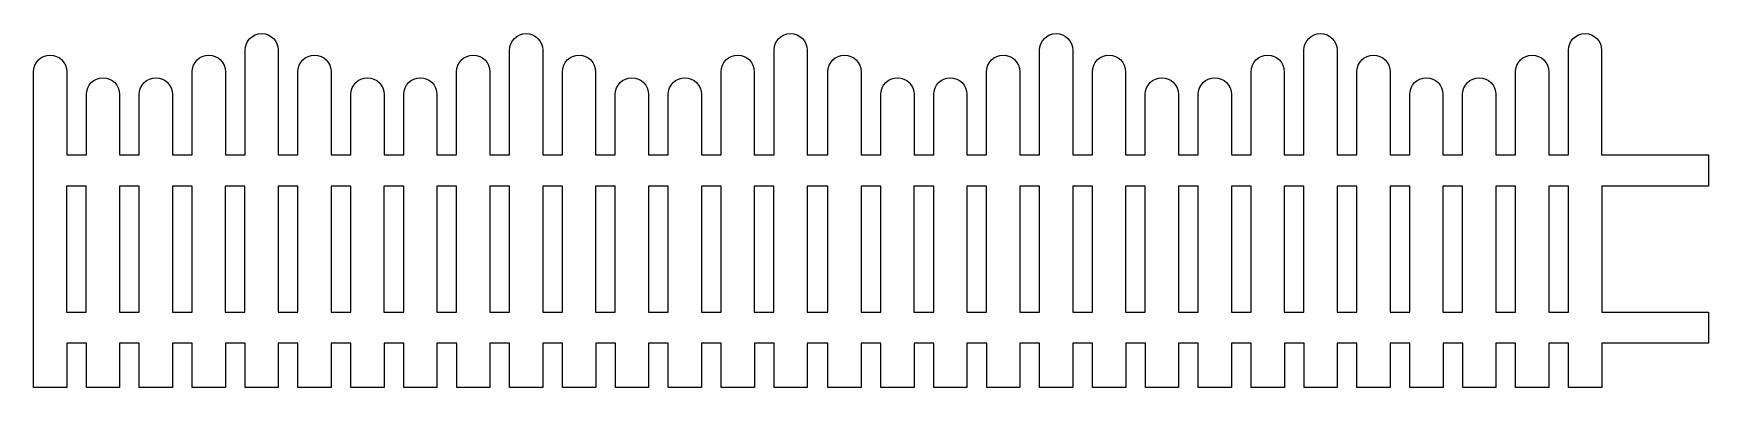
# Model space of a CAD drawing. Header units: centimetres. Extents: x -9.6 to 1.7, y 4.9 to 7.3.
import ezdxf

# ---------------------------------------------------------------- set-up
doc = ezdxf.new("R2010")
doc.units = ezdxf.units.CM
doc.header["$MEASUREMENT"] = 0
doc.layers.add('Layer 1', color=7, linetype='Continuous')

msp = doc.modelspace()

# ---------------------------------------------------------------- linework, layer by layer
at = {"layer": 'Layer 1', "color": 73}
for points, knots in [([(1.71831, 6.24351), (1.71831, 6.24351), (1.71831, 6.45544), (1.71831, 6.45544), (1.71831, 6.45544), (1.71831, 6.45544), (0.99483, 6.45544), (0.99483, 6.45544), (0.99483, 6.45544), (0.99483, 6.45544), (0.99483, 7.16513), (0.99483, 7.16513), (0.99483, 7.16513), (0.99483, 7.22725), (0.94445, 7.2776), (0.88233, 7.2776), (0.88233, 7.2776), (0.82021, 7.2776), (0.76983, 7.22725), (0.76983, 7.16513), (0.76983, 7.16513), (0.76983, 7.16513), (0.76983, 6.45544), (0.76983, 6.45544), (0.76983, 6.45544), (0.76983, 6.45544), (0.6363, 6.45544), (0.6363, 6.45544), (0.6363, 6.45544), (0.6363, 6.45544), (0.6363, 7.01897), (0.6363, 7.01897), (0.6363, 7.01897), (0.6363, 7.08109), (0.58598, 7.13144), (0.52385, 7.13144), (0.52385, 7.13144), (0.46167, 7.13144), (0.4113, 7.08109), (0.4113, 7.01897), (0.4113, 7.01897), (0.4113, 7.01897), (0.4113, 6.45543), (0.4113, 6.45543), (0.4113, 6.45543), (0.4113, 6.45543), (0.27781, 6.45544), (0.27781, 6.45544), (0.27781, 6.45544), (0.27781, 6.45544), (0.27781, 6.86549), (0.27781, 6.86549), (0.27781, 6.86549), (0.27781, 6.92761), (0.22749, 6.97796), (0.16531, 6.97796), (0.16531, 6.97796), (0.10319, 6.97796), (0.05281, 6.92761), (0.05281, 6.86549), (0.05281, 6.86549), (0.05281, 6.86549), (0.05281, 6.45541), (0.05281, 6.45541), (0.05281, 6.45541), (0.05281, 6.45541), (-0.08067, 6.45541), (-0.08067, 6.45541), (-0.08067, 6.45541), (-0.08067, 6.45541), (-0.08067, 6.86549), (-0.08067, 6.86549), (-0.08067, 6.86549), (-0.08067, 6.92761), (-0.13105, 6.97796), (-0.19317, 6.97796), (-0.19317, 6.97796), (-0.25529, 6.97796), (-0.30567, 6.92761), (-0.30567, 6.86549), (-0.30567, 6.86549), (-0.30567, 6.86549), (-0.30567, 6.45541), (-0.30567, 6.45541), (-0.30567, 6.45541), (-0.30567, 6.45541), (-0.43921, 6.45541), (-0.43921, 6.45541), (-0.43921, 6.45541), (-0.43921, 6.45541), (-0.43921, 7.01897), (-0.43921, 7.01897), (-0.43921, 7.01897), (-0.43921, 7.08109), (-0.48953, 7.13144), (-0.55166, 7.13144), (-0.55166, 7.13144), (-0.61384, 7.13144), (-0.66419, 7.08109), (-0.66419, 7.01897), (-0.66419, 7.01897), (-0.66419, 7.01897), (-0.66419, 6.45543), (-0.66419, 6.45543), (-0.66419, 6.45543), (-0.66419, 6.45543), (-0.79769, 6.45544), (-0.79769, 6.45544), (-0.79769, 6.45544), (-0.79769, 6.45544), (-0.79769, 7.16513), (-0.79769, 7.16513), (-0.79769, 7.16513), (-0.79769, 7.22725), (-0.84804, 7.2776), (-0.91016, 7.2776), (-0.91016, 7.2776), (-0.97228, 7.2776), (-1.02266, 7.22725), (-1.02266, 7.16513), (-1.02266, 7.16513), (-1.02266, 7.16513), (-1.02266, 6.45544), (-1.02266, 6.45544), (-1.02266, 6.45544), (-1.02266, 6.45544), (-1.15618, 6.45544), (-1.15618, 6.45544), (-1.15618, 6.45544), (-1.15618, 6.45544), (-1.15618, 7.01897), (-1.15618, 7.01897), (-1.15618, 7.01897), (-1.15618, 7.08109), (-1.20653, 7.13144), (-1.26865, 7.13144), (-1.26865, 7.13144), (-1.33077, 7.13144), (-1.38115, 7.08109), (-1.38115, 7.01897), (-1.38115, 7.01897), (-1.38115, 7.01897), (-1.38115, 6.45543), (-1.38115, 6.45543), (-1.38115, 6.45543), (-1.38115, 6.45543), (-1.51463, 6.45544), (-1.51463, 6.45544), (-1.51463, 6.45544), (-1.51463, 6.45544), (-1.51463, 6.86549), (-1.51463, 6.86549), (-1.51463, 6.86549), (-1.51463, 6.92761), (-1.56498, 6.97796), (-1.6271, 6.97796), (-1.6271, 6.97796), (-1.68922, 6.97796), (-1.7396, 6.92761), (-1.7396, 6.86549), (-1.7396, 6.86549), (-1.7396, 6.86549), (-1.7396, 6.45541), (-1.7396, 6.45541), (-1.7396, 6.45541), (-1.7396, 6.45541), (-1.87312, 6.45541), (-1.87312, 6.45541), (-1.87312, 6.45541), (-1.87312, 6.45541), (-1.87312, 6.86549), (-1.87312, 6.86549), (-1.87312, 6.86549), (-1.87312, 6.92761), (-1.92347, 6.97796), (-1.98559, 6.97796), (-1.98559, 6.97796), (-2.04771, 6.97796), (-2.09809, 6.92761), (-2.09809, 6.86549), (-2.09809, 6.86549), (-2.09809, 6.86549), (-2.09809, 6.45541), (-2.09809, 6.45541), (-2.09809, 6.45541), (-2.09809, 6.45541), (-2.23158, 6.45541), (-2.23158, 6.45541), (-2.23158, 6.45541), (-2.23158, 6.45541), (-2.23158, 7.01897), (-2.23158, 7.01897), (-2.23158, 7.01897), (-2.23158, 7.08109), (-2.28193, 7.13144), (-2.34405, 7.13144), (-2.34405, 7.13144), (-2.40617, 7.13144), (-2.45655, 7.08109), (-2.45655, 7.01897), (-2.45655, 7.01897), (-2.45655, 7.01897), (-2.45655, 6.45543), (-2.45655, 6.45543), (-2.45655, 6.45543), (-2.45655, 6.45543), (-2.59006, 6.45544), (-2.59006, 6.45544), (-2.59006, 6.45544), (-2.59006, 6.45544), (-2.59006, 7.16513), (-2.59006, 7.16513), (-2.59006, 7.16513), (-2.59006, 7.22725), (-2.64041, 7.2776), (-2.70253, 7.2776), (-2.70253, 7.2776), (-2.76465, 7.2776), (-2.81503, 7.22725), (-2.81503, 7.16513), (-2.81503, 7.16513), (-2.81503, 7.16513), (-2.81503, 6.45544), (-2.81503, 6.45544), (-2.81503, 6.45544), (-2.81503, 6.45544), (-2.94854, 6.45544), (-2.94854, 6.45544), (-2.94854, 6.45544), (-2.94854, 6.45544), (-2.94854, 7.01897), (-2.94854, 7.01897), (-2.94854, 7.01897), (-2.94854, 7.08109), (-2.99889, 7.13144), (-3.06101, 7.13144), (-3.06101, 7.13144), (-3.12313, 7.13144), (-3.17351, 7.08109), (-3.17351, 7.01897), (-3.17351, 7.01897), (-3.17351, 7.01897), (-3.17351, 6.45543), (-3.17351, 6.45543), (-3.17351, 6.45543), (-3.17351, 6.45543), (-3.307, 6.45544), (-3.307, 6.45544), (-3.307, 6.45544), (-3.307, 6.45544), (-3.307, 6.86549), (-3.307, 6.86549), (-3.307, 6.86549), (-3.307, 6.92761), (-3.35735, 6.97796), (-3.41947, 6.97796), (-3.41947, 6.97796), (-3.48159, 6.97796), (-3.53197, 6.92761), (-3.53197, 6.86549), (-3.53197, 6.86549), (-3.53197, 6.86549), (-3.53197, 6.45541), (-3.53197, 6.45541), (-3.53197, 6.45541), (-3.53197, 6.45541), (-3.66548, 6.45541), (-3.66548, 6.45541), (-3.66548, 6.45541), (-3.66548, 6.45541), (-3.66548, 6.86549), (-3.66548, 6.86549), (-3.66548, 6.86549), (-3.66548, 6.92761), (-3.71583, 6.97796), (-3.77795, 6.97796), (-3.77795, 6.97796), (-3.84007, 6.97796), (-3.89045, 6.92761), (-3.89045, 6.86549), (-3.89045, 6.86549), (-3.89045, 6.86549), (-3.89045, 6.45541), (-3.89045, 6.45541), (-3.89045, 6.45541), (-3.89045, 6.45541), (-4.02394, 6.45541), (-4.02394, 6.45541), (-4.02394, 6.45541), (-4.02394, 6.45541), (-4.02394, 7.01897), (-4.02394, 7.01897), (-4.02394, 7.01897), (-4.02394, 7.08109), (-4.07429, 7.13144), (-4.13641, 7.13144), (-4.13641, 7.13144), (-4.19853, 7.13144), (-4.24891, 7.08109), (-4.24891, 7.01897), (-4.24891, 7.01897), (-4.24891, 7.01897), (-4.24891, 6.45543), (-4.24891, 6.45543), (-4.24891, 6.45543), (-4.24891, 6.45543), (-4.38946, 6.45544), (-4.38946, 6.45544), (-4.38946, 6.45544), (-4.38946, 6.45544), (-4.38946, 7.16513), (-4.38946, 7.16513), (-4.38946, 7.16513), (-4.38946, 7.22725), (-4.43981, 7.2776), (-4.50193, 7.2776), (-4.50193, 7.2776), (-4.56405, 7.2776), (-4.61443, 7.22725), (-4.61443, 7.16513), (-4.61443, 7.16513), (-4.61443, 7.16513), (-4.61443, 6.45544), (-4.61443, 6.45544), (-4.61443, 6.45544), (-4.61443, 6.45544), (-4.74795, 6.45544), (-4.74795, 6.45544), (-4.74795, 6.45544), (-4.74795, 6.45544), (-4.74795, 7.01897), (-4.74795, 7.01897), (-4.74795, 7.01897), (-4.74795, 7.08109), (-4.7983, 7.13144), (-4.86042, 7.13144), (-4.86042, 7.13144), (-4.92254, 7.13144), (-4.97292, 7.08109), (-4.97292, 7.01897), (-4.97292, 7.01897), (-4.97292, 7.01897), (-4.97292, 6.45543), (-4.97292, 6.45543), (-4.97292, 6.45543), (-4.97292, 6.45543), (-5.10641, 6.45544), (-5.10641, 6.45544), (-5.10641, 6.45544), (-5.10641, 6.45544), (-5.10641, 6.86549), (-5.10641, 6.86549), (-5.10641, 6.86549), (-5.10641, 6.92761), (-5.15676, 6.97796), (-5.21888, 6.97796), (-5.21888, 6.97796), (-5.281, 6.97796), (-5.33138, 6.92761), (-5.33138, 6.86549), (-5.33138, 6.86549), (-5.33138, 6.86549), (-5.33138, 6.45541), (-5.33138, 6.45541), (-5.33138, 6.45541), (-5.33138, 6.45541), (-5.46489, 6.45541), (-5.46489, 6.45541), (-5.46489, 6.45541), (-5.46489, 6.45541), (-5.46489, 6.86549), (-5.46489, 6.86549), (-5.46489, 6.86549), (-5.46489, 6.92761), (-5.51524, 6.97796), (-5.57736, 6.97796), (-5.57736, 6.97796), (-5.63948, 6.97796), (-5.68986, 6.92761), (-5.68986, 6.86549), (-5.68986, 6.86549), (-5.68986, 6.86549), (-5.68986, 6.45541), (-5.68986, 6.45541), (-5.68986, 6.45541), (-5.68986, 6.45541), (-5.82335, 6.45541), (-5.82335, 6.45541), (-5.82335, 6.45541), (-5.82335, 6.45541), (-5.82335, 7.01897), (-5.82335, 7.01897), (-5.82335, 7.01897), (-5.82335, 7.08109), (-5.8737, 7.13144), (-5.93582, 7.13144), (-5.93582, 7.13144), (-5.99794, 7.13144), (-6.04832, 7.08109), (-6.04832, 7.01897), (-6.04832, 7.01897), (-6.04832, 7.01897), (-6.04832, 6.45543), (-6.04832, 6.45543), (-6.04832, 6.45543), (-6.04832, 6.45543), (-6.18183, 6.45544), (-6.18183, 6.45544), (-6.18183, 6.45544), (-6.18183, 6.45544), (-6.18183, 7.16513), (-6.18183, 7.16513), (-6.18183, 7.16513), (-6.18183, 7.22725), (-6.23218, 7.2776), (-6.2943, 7.2776), (-6.2943, 7.2776), (-6.35642, 7.2776), (-6.4068, 7.22725), (-6.4068, 7.16513), (-6.4068, 7.16513), (-6.4068, 7.16513), (-6.4068, 6.45544), (-6.4068, 6.45544), (-6.4068, 6.45544), (-6.4068, 6.45544), (-6.54031, 6.45544), (-6.54031, 6.45544), (-6.54031, 6.45544), (-6.54031, 6.45544), (-6.54031, 7.01897), (-6.54031, 7.01897), (-6.54031, 7.01897), (-6.54031, 7.08109), (-6.59066, 7.13144), (-6.65278, 7.13144), (-6.65278, 7.13144), (-6.7149, 7.13144), (-6.76528, 7.08109), (-6.76528, 7.01897), (-6.76528, 7.01897), (-6.76528, 7.01897), (-6.76528, 6.45543), (-6.76528, 6.45543), (-6.76528, 6.45543), (-6.76528, 6.45543), (-6.89877, 6.45544), (-6.89877, 6.45544), (-6.89877, 6.45544), (-6.89877, 6.45544), (-6.89877, 6.86549), (-6.89877, 6.86549), (-6.89877, 6.86549), (-6.89877, 6.92761), (-6.94912, 6.97796), (-7.01124, 6.97796), (-7.01124, 6.97796), (-7.07336, 6.97796), (-7.12374, 6.92761), (-7.12374, 6.86549), (-7.12374, 6.86549), (-7.12374, 6.86549), (-7.12374, 6.45541), (-7.12374, 6.45541), (-7.12374, 6.45541), (-7.12374, 6.45541), (-7.25726, 6.45541), (-7.25726, 6.45541), (-7.25726, 6.45541), (-7.25726, 6.45541), (-7.25726, 6.86549), (-7.25726, 6.86549), (-7.25726, 6.86549), (-7.25726, 6.92761), (-7.30761, 6.97796), (-7.36973, 6.97796), (-7.36973, 6.97796), (-7.43185, 6.97796), (-7.48223, 6.92761), (-7.48223, 6.86549), (-7.48223, 6.86549), (-7.48223, 6.86549), (-7.48223, 6.45541), (-7.48223, 6.45541), (-7.48223, 6.45541), (-7.48223, 6.45541), (-7.61571, 6.45541), (-7.61571, 6.45541), (-7.61571, 6.45541), (-7.61571, 6.45541), (-7.61571, 7.01897), (-7.61571, 7.01897), (-7.61571, 7.01897), (-7.61571, 7.08109), (-7.66606, 7.13144), (-7.72818, 7.13144), (-7.72818, 7.13144), (-7.7903, 7.13144), (-7.84068, 7.08109), (-7.84068, 7.01897), (-7.84068, 7.01897), (-7.84068, 7.01897), (-7.84068, 6.45543), (-7.84068, 6.45543), (-7.84068, 6.45543), (-7.84068, 6.45543), (-7.9742, 6.45544), (-7.9742, 6.45544), (-7.9742, 6.45544), (-7.9742, 6.45544), (-7.9742, 7.16513), (-7.9742, 7.16513), (-7.9742, 7.16513), (-7.9742, 7.22725), (-8.02455, 7.2776), (-8.08667, 7.2776), (-8.08667, 7.2776), (-8.14879, 7.2776), (-8.19917, 7.22725), (-8.19917, 7.16513), (-8.19917, 7.16513), (-8.19917, 7.16513), (-8.19917, 6.45544), (-8.19917, 6.45544), (-8.19917, 6.45544), (-8.19917, 6.45544), (-8.33268, 6.45544), (-8.33268, 6.45544), (-8.33268, 6.45544), (-8.33268, 6.45544), (-8.33268, 7.01897), (-8.33268, 7.01897), (-8.33268, 7.01897), (-8.33268, 7.08109), (-8.38303, 7.13144), (-8.44515, 7.13144), (-8.44515, 7.13144), (-8.50727, 7.13144), (-8.55765, 7.08109), (-8.55765, 7.01897), (-8.55765, 7.01897), (-8.55765, 7.01897), (-8.55765, 6.45543), (-8.55765, 6.45543), (-8.55765, 6.45543), (-8.55765, 6.45543), (-8.69114, 6.45544), (-8.69114, 6.45544), (-8.69114, 6.45544), (-8.69114, 6.45544), (-8.69114, 6.86549), (-8.69114, 6.86549), (-8.69114, 6.86549), (-8.69114, 6.92761), (-8.74149, 6.97796), (-8.80361, 6.97796), (-8.80361, 6.97796), (-8.86573, 6.97796), (-8.91611, 6.92761), (-8.91611, 6.86549), (-8.91611, 6.86549), (-8.91611, 6.86549), (-8.91611, 6.45541), (-8.91611, 6.45541), (-8.91611, 6.45541), (-8.91611, 6.45541), (-9.04962, 6.45541), (-9.04962, 6.45541), (-9.04962, 6.45541), (-9.04962, 6.45541), (-9.04962, 6.86549), (-9.04962, 6.86549), (-9.04962, 6.86549), (-9.04962, 6.92761), (-9.09997, 6.97796), (-9.16209, 6.97796), (-9.16209, 6.97796), (-9.22421, 6.97796), (-9.27459, 6.92761), (-9.27459, 6.86549), (-9.27459, 6.86549), (-9.27459, 6.86549), (-9.27459, 6.45541), (-9.27459, 6.45541), (-9.27459, 6.45541), (-9.27459, 6.45541), (-9.40808, 6.45541), (-9.40808, 6.45541), (-9.40808, 6.45541), (-9.40808, 6.45541), (-9.40808, 7.01897), (-9.40808, 7.01897), (-9.40808, 7.01897), (-9.40808, 7.08109), (-9.45843, 7.13144), (-9.52055, 7.13144), (-9.52055, 7.13144), (-9.58267, 7.13144), (-9.63305, 7.08109), (-9.63305, 7.01897), (-9.63305, 7.01897), (-9.63305, 7.01897), (-9.63305, 6.45543), (-9.63305, 6.45543), (-9.63305, 6.45543), (-9.63305, 6.45543), (-9.63305, 5.18016), (-9.63305, 5.18016), (-9.63305, 5.18016), (-9.63305, 5.18016), (-9.63305, 4.88126), (-9.63305, 4.88126), (-9.63305, 4.88126), (-9.63305, 4.88126), (-9.40805, 4.88127), (-9.40805, 4.88127), (-9.40805, 4.88127), (-9.40805, 4.88127), (-9.40805, 5.18017), (-9.40805, 5.18017), (-9.40805, 5.18017), (-9.40805, 5.18017), (-9.27457, 5.18017), (-9.27457, 5.18017), (-9.27457, 5.18017), (-9.27457, 5.18017), (-9.27457, 4.88127), (-9.27457, 4.88127), (-9.27457, 4.88127), (-9.27457, 4.88127), (-9.04957, 4.88127), (-9.04957, 4.88127), (-9.04957, 4.88127), (-9.04957, 4.88127), (-9.04957, 5.18017), (-9.04957, 5.18017), (-9.04957, 5.18017), (-9.04957, 5.18017), (-8.91606, 5.18017), (-8.91606, 5.18017), (-8.91606, 5.18017), (-8.91606, 5.18017), (-8.91606, 4.88127), (-8.91606, 4.88127), (-8.91606, 4.88127), (-8.91606, 4.88127), (-8.69106, 4.88127), (-8.69106, 4.88127), (-8.69106, 4.88127), (-8.69106, 4.88127), (-8.69106, 5.18017), (-8.69106, 5.18017), (-8.69106, 5.18017), (-8.69106, 5.18017), (-8.55758, 5.18017), (-8.55758, 5.18017), (-8.55758, 5.18017), (-8.55758, 5.18017), (-8.55758, 4.88127), (-8.55758, 4.88127), (-8.55758, 4.88127), (-8.55758, 4.88127), (-8.33258, 4.88127), (-8.33258, 4.88127), (-8.33258, 4.88127), (-8.33258, 4.88127), (-8.33258, 5.18017), (-8.33258, 5.18017), (-8.33258, 5.18017), (-8.33258, 5.18017), (-8.19907, 5.18017), (-8.19907, 5.18017), (-8.19907, 5.18017), (-8.19907, 5.18017), (-8.19907, 4.88127), (-8.19907, 4.88127), (-8.19907, 4.88127), (-8.19907, 4.88127), (-7.97407, 4.88127), (-7.97407, 4.88127), (-7.97407, 4.88127), (-7.97407, 4.88127), (-7.97407, 5.18017), (-7.97407, 5.18017), (-7.97407, 5.18017), (-7.97407, 5.18017), (-7.84056, 5.18017), (-7.84056, 5.18017), (-7.84056, 5.18017), (-7.84056, 5.18017), (-7.84056, 4.88127), (-7.84056, 4.88127), (-7.84056, 4.88127), (-7.84056, 4.88127), (-7.61556, 4.88127), (-7.61556, 4.88127), (-7.61556, 4.88127), (-7.61556, 4.88127), (-7.61556, 5.18017), (-7.61556, 5.18017), (-7.61556, 5.18017), (-7.61556, 5.18017), (-7.48207, 5.18017), (-7.48207, 5.18017), (-7.48207, 5.18017), (-7.48207, 5.18017), (-7.48207, 4.88127), (-7.48207, 4.88127), (-7.48207, 4.88127), (-7.48207, 4.88127), (-7.25707, 4.88127), (-7.25707, 4.88127), (-7.25707, 4.88127), (-7.25707, 4.88127), (-7.25707, 5.18017), (-7.25707, 5.18017), (-7.25707, 5.18017), (-7.25707, 5.18017), (-7.12356, 5.18017), (-7.12356, 5.18017), (-7.12356, 5.18017), (-7.12356, 5.18017), (-7.12356, 4.88127), (-7.12356, 4.88127), (-7.12356, 4.88127), (-7.12356, 4.88127), (-6.89856, 4.88127), (-6.89856, 4.88127), (-6.89856, 4.88127), (-6.89856, 4.88127), (-6.89856, 5.18017), (-6.89856, 5.18017), (-6.89856, 5.18017), (-6.89856, 5.18017), (-6.76508, 5.18017), (-6.76508, 5.18017), (-6.76508, 5.18017), (-6.76508, 5.18017), (-6.76508, 4.88127), (-6.76508, 4.88127), (-6.76508, 4.88127), (-6.76508, 4.88127), (-6.54008, 4.88127), (-6.54008, 4.88127), (-6.54008, 4.88127), (-6.54008, 4.88127), (-6.54008, 5.18017), (-6.54008, 5.18017), (-6.54008, 5.18017), (-6.54008, 5.18017), (-6.40657, 5.18017), (-6.40657, 5.18017), (-6.40657, 5.18017), (-6.40657, 5.18017), (-6.40657, 4.88127), (-6.40657, 4.88127), (-6.40657, 4.88127), (-6.40657, 4.88127), (-6.18157, 4.88127), (-6.18157, 4.88127), (-6.18157, 4.88127), (-6.18157, 4.88127), (-6.18157, 5.18017), (-6.18157, 5.18017), (-6.18157, 5.18017), (-6.18157, 5.18017), (-6.04806, 5.18017), (-6.04806, 5.18017), (-6.04806, 5.18017), (-6.04806, 5.18017), (-6.04806, 4.88127), (-6.04806, 4.88127), (-6.04806, 4.88127), (-6.04806, 4.88127), (-5.82306, 4.88127), (-5.82306, 4.88127), (-5.82306, 4.88127), (-5.82306, 4.88127), (-5.82306, 5.18017), (-5.82306, 5.18017), (-5.82306, 5.18017), (-5.82306, 5.18017), (-5.68957, 5.18017), (-5.68957, 5.18017), (-5.68957, 5.18017), (-5.68957, 5.18017), (-5.68957, 4.88127), (-5.68957, 4.88127), (-5.68957, 4.88127), (-5.68957, 4.88127), (-5.46457, 4.88127), (-5.46457, 4.88127), (-5.46457, 4.88127), (-5.46457, 4.88127), (-5.46457, 5.18017), (-5.46457, 5.18017), (-5.46457, 5.18017), (-5.46457, 5.18017), (-5.33106, 5.18017), (-5.33106, 5.18017), (-5.33106, 5.18017), (-5.33106, 5.18017), (-5.33106, 4.88127), (-5.33106, 4.88127), (-5.33106, 4.88127), (-5.33106, 4.88127), (-5.10606, 4.88127), (-5.10606, 4.88127), (-5.10606, 4.88127), (-5.10606, 4.88127), (-5.10606, 5.18017), (-5.10606, 5.18017), (-5.10606, 5.18017), (-5.10606, 5.18017), (-4.97258, 5.18017), (-4.97258, 5.18017), (-4.97258, 5.18017), (-4.97258, 5.18017), (-4.97258, 4.88127), (-4.97258, 4.88127), (-4.97258, 4.88127), (-4.97258, 4.88127), (-4.74758, 4.88127), (-4.74758, 4.88127), (-4.74758, 4.88127), (-4.74758, 4.88127), (-4.74758, 5.18017), (-4.74758, 5.18017), (-4.74758, 5.18017), (-4.74758, 5.18017), (-4.61407, 5.18017), (-4.61407, 5.18017), (-4.61407, 5.18017), (-4.61407, 5.18017), (-4.61407, 4.88127), (-4.61407, 4.88127), (-4.61407, 4.88127), (-4.61407, 4.88127), (-4.38907, 4.88127), (-4.38907, 4.88127), (-4.38907, 4.88127), (-4.38907, 4.88127), (-4.38907, 5.18017), (-4.38907, 5.18017), (-4.38907, 5.18017), (-4.38907, 5.18017), (-4.24852, 5.18017), (-4.24852, 5.18017), (-4.24852, 5.18017), (-4.24852, 5.18017), (-4.24852, 4.88127), (-4.24852, 4.88127), (-4.24852, 4.88127), (-4.24852, 4.88127), (-4.02352, 4.88127), (-4.02352, 4.88127), (-4.02352, 4.88127), (-4.02352, 4.88127), (-4.02352, 5.18017), (-4.02352, 5.18017), (-4.02352, 5.18017), (-4.02352, 5.18017), (-3.89004, 5.18017), (-3.89004, 5.18017), (-3.89004, 5.18017), (-3.89004, 5.18017), (-3.89004, 4.88127), (-3.89004, 4.88127), (-3.89004, 4.88127), (-3.89004, 4.88127), (-3.66503, 4.88127), (-3.66503, 4.88127), (-3.66503, 4.88127), (-3.66503, 4.88127), (-3.66503, 5.18017), (-3.66503, 5.18017), (-3.66503, 5.18017), (-3.66503, 5.18017), (-3.53153, 5.18017), (-3.53153, 5.18017), (-3.53153, 5.18017), (-3.53153, 5.18017), (-3.53153, 4.88127), (-3.53153, 4.88127), (-3.53153, 4.88127), (-3.53153, 4.88127), (-3.30652, 4.88127), (-3.30652, 4.88127), (-3.30652, 4.88127), (-3.30652, 4.88127), (-3.30652, 5.18017), (-3.30652, 5.18017), (-3.30652, 5.18017), (-3.30652, 5.18017), (-3.17304, 5.18017), (-3.17304, 5.18017), (-3.17304, 5.18017), (-3.17304, 5.18017), (-3.17304, 4.88127), (-3.17304, 4.88127), (-3.17304, 4.88127), (-3.17304, 4.88127), (-2.94804, 4.88127), (-2.94804, 4.88127), (-2.94804, 4.88127), (-2.94804, 4.88127), (-2.94804, 5.18017), (-2.94804, 5.18017), (-2.94804, 5.18017), (-2.94804, 5.18017), (-2.81453, 5.18017), (-2.81453, 5.18017), (-2.81453, 5.18017), (-2.81453, 5.18017), (-2.81453, 4.88127), (-2.81453, 4.88127), (-2.81453, 4.88127), (-2.81453, 4.88127), (-2.58953, 4.88127), (-2.58953, 4.88127), (-2.58953, 4.88127), (-2.58953, 4.88127), (-2.58953, 5.18017), (-2.58953, 5.18017), (-2.58953, 5.18017), (-2.58953, 5.18017), (-2.45602, 5.18017), (-2.45602, 5.18017), (-2.45602, 5.18017), (-2.45602, 5.18017), (-2.45602, 4.88127), (-2.45602, 4.88127), (-2.45602, 4.88127), (-2.45602, 4.88127), (-2.23102, 4.88127), (-2.23102, 4.88127), (-2.23102, 4.88127), (-2.23102, 4.88127), (-2.23102, 5.18017), (-2.23102, 5.18017), (-2.23102, 5.18017), (-2.23102, 5.18017), (-2.09754, 5.18017), (-2.09754, 5.18017), (-2.09754, 5.18017), (-2.09754, 5.18017), (-2.09754, 4.88127), (-2.09754, 4.88127), (-2.09754, 4.88127), (-2.09754, 4.88127), (-1.87254, 4.88127), (-1.87254, 4.88127), (-1.87254, 4.88127), (-1.87254, 4.88127), (-1.87254, 5.18017), (-1.87254, 5.18017), (-1.87254, 5.18017), (-1.87254, 5.18017), (-1.73903, 5.18017), (-1.73903, 5.18017), (-1.73903, 5.18017), (-1.73903, 5.18017), (-1.73903, 4.88127), (-1.73903, 4.88127), (-1.73903, 4.88127), (-1.73903, 4.88127), (-1.51403, 4.88127), (-1.51403, 4.88127), (-1.51403, 4.88127), (-1.51403, 4.88127), (-1.51403, 5.18017), (-1.51403, 5.18017), (-1.51403, 5.18017), (-1.51403, 5.18017), (-1.38054, 5.18017), (-1.38054, 5.18017), (-1.38054, 5.18017), (-1.38054, 5.18017), (-1.38054, 4.88127), (-1.38054, 4.88127), (-1.38054, 4.88127), (-1.38054, 4.88127), (-1.15554, 4.88127), (-1.15554, 4.88127), (-1.15554, 4.88127), (-1.15554, 4.88127), (-1.15554, 5.18017), (-1.15554, 5.18017), (-1.15554, 5.18017), (-1.15554, 5.18017), (-1.02203, 5.18017), (-1.02203, 5.18017), (-1.02203, 5.18017), (-1.02203, 5.18017), (-1.02203, 4.88127), (-1.02203, 4.88127), (-1.02203, 4.88127), (-1.02203, 4.88127), (-0.79703, 4.88127), (-0.79703, 4.88127), (-0.79703, 4.88127), (-0.79703, 4.88127), (-0.79703, 5.18017), (-0.79703, 5.18017), (-0.79703, 5.18017), (-0.79703, 5.18017), (-0.66352, 5.18017), (-0.66352, 5.18017), (-0.66352, 5.18017), (-0.66352, 5.18017), (-0.66352, 4.88127), (-0.66352, 4.88127), (-0.66352, 4.88127), (-0.66352, 4.88127), (-0.43855, 4.88127), (-0.43855, 4.88127), (-0.43855, 4.88127), (-0.43855, 4.88127), (-0.43855, 5.18017), (-0.43855, 5.18017), (-0.43855, 5.18017), (-0.43855, 5.18017), (-0.30501, 5.18017), (-0.30501, 5.18017), (-0.30501, 5.18017), (-0.30501, 5.18017), (-0.30501, 4.88127), (-0.30501, 4.88127), (-0.30501, 4.88127), (-0.30501, 4.88127), (-0.08001, 4.88127), (-0.08001, 4.88127), (-0.08001, 4.88127), (-0.08001, 4.88127), (-0.08001, 5.18017), (-0.08001, 5.18017), (-0.08001, 5.18017), (-0.08001, 5.18017), (0.05347, 5.18017), (0.05347, 5.18017), (0.05347, 5.18017), (0.05347, 5.18017), (0.05347, 4.88127), (0.05347, 4.88127), (0.05347, 4.88127), (0.05347, 4.88127), (0.27847, 4.88127), (0.27847, 4.88127), (0.27847, 4.88127), (0.27847, 4.88127), (0.27847, 5.18017), (0.27847, 5.18017), (0.27847, 5.18017), (0.27847, 5.18017), (0.41196, 5.18017), (0.41196, 5.18017), (0.41196, 5.18017), (0.41196, 5.18017), (0.41196, 4.88127), (0.41196, 4.88127), (0.41196, 4.88127), (0.41196, 4.88127), (0.63696, 4.88127), (0.63696, 4.88127), (0.63696, 4.88127), (0.63696, 4.88127), (0.63696, 5.18017), (0.63696, 5.18017), (0.63696, 5.18017), (0.63696, 5.18017), (0.77049, 5.18017), (0.77049, 5.18017), (0.77049, 5.18017), (0.77049, 5.18017), (0.77049, 4.88127), (0.77049, 4.88127), (0.77049, 4.88127), (0.77049, 4.88127), (0.99549, 4.88127), (0.99549, 4.88127), (0.99549, 4.88127), (0.99549, 4.88127), (0.99549, 5.18017), (0.99549, 5.18017), (0.99549, 5.18017), (0.99549, 5.18017), (1.71897, 5.18017), (1.71897, 5.18017), (1.71897, 5.18017), (1.71897, 5.18017), (1.71897, 5.3921), (1.71897, 5.3921), (1.71897, 5.3921), (1.71897, 5.3921), (0.99549, 5.3921), (0.99549, 5.3921), (0.99549, 5.3921), (0.99549, 5.3921), (0.99549, 6.24351), (0.99549, 6.24351), (0.99549, 6.24351), (0.99549, 6.24351), (1.71831, 6.24351), (1.71831, 6.24351)], [0, 0, 0, 0, 0.00361011, 0.00361011, 0.00361011, 0.00361011, 0.00722022, 0.00722022, 0.00722022, 0.00722022, 0.01083032, 0.01083032, 0.01083032, 0.01083032, 0.01444043, 0.01444043, 0.01444043, 0.01444043, 0.01805054, 0.01805054, 0.01805054, 0.01805054, 0.02166065, 0.02166065, 0.02166065, 0.02166065, 0.02527076, 0.02527076, 0.02527076, 0.02527076, 0.02888087, 0.02888087, 0.02888087, 0.02888087, 0.03249097, 0.03249097, 0.03249097, 0.03249097, 0.03610108, 0.03610108, 0.03610108, 0.03610108, 0.03971119, 0.03971119, 0.03971119, 0.03971119, 0.0433213, 0.0433213, 0.0433213, 0.0433213, 0.04693141, 0.04693141, 0.04693141, 0.04693141, 0.05054152, 0.05054152, 0.05054152, 0.05054152, 0.05415162, 0.05415162, 0.05415162, 0.05415162, 0.05776173, 0.05776173, 0.05776173, 0.05776173, 0.06137184, 0.06137184, 0.06137184, 0.06137184, 0.06498195, 0.06498195, 0.06498195, 0.06498195, 0.06859206, 0.06859206, 0.06859206, 0.06859206, 0.07220217, 0.07220217, 0.07220217, 0.07220217, 0.07581227, 0.07581227, 0.07581227, 0.07581227, 0.07942238, 0.07942238, 0.07942238, 0.07942238, 0.08303249, 0.08303249, 0.08303249, 0.08303249, 0.0866426, 0.0866426, 0.0866426, 0.0866426, 0.09025271, 0.09025271, 0.09025271, 0.09025271, 0.09386282, 0.09386282, 0.09386282, 0.09386282, 0.09747292, 0.09747292, 0.09747292, 0.09747292, 0.10108303, 0.10108303, 0.10108303, 0.10108303, 0.10469314, 0.10469314, 0.10469314, 0.10469314, 0.10830325, 0.10830325, 0.10830325, 0.10830325, 0.11191336, 0.11191336, 0.11191336, 0.11191336, 0.11552347, 0.11552347, 0.11552347, 0.11552347, 0.11913357, 0.11913357, 0.11913357, 0.11913357, 0.12274368, 0.12274368, 0.12274368, 0.12274368, 0.12635379, 0.12635379, 0.12635379, 0.12635379, 0.1299639, 0.1299639, 0.1299639, 0.1299639, 0.13357401, 0.13357401, 0.13357401, 0.13357401, 0.13718412, 0.13718412, 0.13718412, 0.13718412, 0.14079422, 0.14079422, 0.14079422, 0.14079422, 0.14440433, 0.14440433, 0.14440433, 0.14440433, 0.14801444, 0.14801444, 0.14801444, 0.14801444, 0.15162455, 0.15162455, 0.15162455, 0.15162455, 0.15523466, 0.15523466, 0.15523466, 0.15523466, 0.15884477, 0.15884477, 0.15884477, 0.15884477, 0.16245487, 0.16245487, 0.16245487, 0.16245487, 0.16606498, 0.16606498, 0.16606498, 0.16606498, 0.16967509, 0.16967509, 0.16967509, 0.16967509, 0.1732852, 0.1732852, 0.1732852, 0.1732852, 0.17689531, 0.17689531, 0.17689531, 0.17689531, 0.18050542, 0.18050542, 0.18050542, 0.18050542, 0.18411552, 0.18411552, 0.18411552, 0.18411552, 0.18772563, 0.18772563, 0.18772563, 0.18772563, 0.19133574, 0.19133574, 0.19133574, 0.19133574, 0.19494585, 0.19494585, 0.19494585, 0.19494585, 0.19855596, 0.19855596, 0.19855596, 0.19855596, 0.20216606, 0.20216606, 0.20216606, 0.20216606, 0.20577617, 0.20577617, 0.20577617, 0.20577617, 0.20938628, 0.20938628, 0.20938628, 0.20938628, 0.21299639, 0.21299639, 0.21299639, 0.21299639, 0.2166065, 0.2166065, 0.2166065, 0.2166065, 0.22021661, 0.22021661, 0.22021661, 0.22021661, 0.22382671, 0.22382671, 0.22382671, 0.22382671, 0.22743682, 0.22743682, 0.22743682, 0.22743682, 0.23104693, 0.23104693, 0.23104693, 0.23104693, 0.23465704, 0.23465704, 0.23465704, 0.23465704, 0.23826715, 0.23826715, 0.23826715, 0.23826715, 0.24187726, 0.24187726, 0.24187726, 0.24187726, 0.24548736, 0.24548736, 0.24548736, 0.24548736, 0.24909747, 0.24909747, 0.24909747, 0.24909747, 0.25270758, 0.25270758, 0.25270758, 0.25270758, 0.25631769, 0.25631769, 0.25631769, 0.25631769, 0.2599278, 0.2599278, 0.2599278, 0.2599278, 0.26353791, 0.26353791, 0.26353791, 0.26353791, 0.26714801, 0.26714801, 0.26714801, 0.26714801, 0.27075812, 0.27075812, 0.27075812, 0.27075812, 0.27436823, 0.27436823, 0.27436823, 0.27436823, 0.27797834, 0.27797834, 0.27797834, 0.27797834, 0.28158845, 0.28158845, 0.28158845, 0.28158845, 0.28519856, 0.28519856, 0.28519856, 0.28519856, 0.28880866, 0.28880866, 0.28880866, 0.28880866, 0.29241877, 0.29241877, 0.29241877, 0.29241877, 0.29602888, 0.29602888, 0.29602888, 0.29602888, 0.29963899, 0.29963899, 0.29963899, 0.29963899, 0.3032491, 0.3032491, 0.3032491, 0.3032491, 0.30685921, 0.30685921, 0.30685921, 0.30685921, 0.31046931, 0.31046931, 0.31046931, 0.31046931, 0.31407942, 0.31407942, 0.31407942, 0.31407942, 0.31768953, 0.31768953, 0.31768953, 0.31768953, 0.32129964, 0.32129964, 0.32129964, 0.32129964, 0.32490975, 0.32490975, 0.32490975, 0.32490975, 0.32851986, 0.32851986, 0.32851986, 0.32851986, 0.33212996, 0.33212996, 0.33212996, 0.33212996, 0.33574007, 0.33574007, 0.33574007, 0.33574007, 0.33935018, 0.33935018, 0.33935018, 0.33935018, 0.34296029, 0.34296029, 0.34296029, 0.34296029, 0.3465704, 0.3465704, 0.3465704, 0.3465704, 0.35018051, 0.35018051, 0.35018051, 0.35018051, 0.35379061, 0.35379061, 0.35379061, 0.35379061, 0.35740072, 0.35740072, 0.35740072, 0.35740072, 0.36101083, 0.36101083, 0.36101083, 0.36101083, 0.36462094, 0.36462094, 0.36462094, 0.36462094, 0.36823105, 0.36823105, 0.36823105, 0.36823105, 0.37184116, 0.37184116, 0.37184116, 0.37184116, 0.37545126, 0.37545126, 0.37545126, 0.37545126, 0.37906137, 0.37906137, 0.37906137, 0.37906137, 0.38267148, 0.38267148, 0.38267148, 0.38267148, 0.38628159, 0.38628159, 0.38628159, 0.38628159, 0.3898917, 0.3898917, 0.3898917, 0.3898917, 0.39350181, 0.39350181, 0.39350181, 0.39350181, 0.39711191, 0.39711191, 0.39711191, 0.39711191, 0.40072202, 0.40072202, 0.40072202, 0.40072202, 0.40433213, 0.40433213, 0.40433213, 0.40433213, 0.40794224, 0.40794224, 0.40794224, 0.40794224, 0.41155235, 0.41155235, 0.41155235, 0.41155235, 0.41516245, 0.41516245, 0.41516245, 0.41516245, 0.41877256, 0.41877256, 0.41877256, 0.41877256, 0.42238267, 0.42238267, 0.42238267, 0.42238267, 0.42599278, 0.42599278, 0.42599278, 0.42599278, 0.42960289, 0.42960289, 0.42960289, 0.42960289, 0.433213, 0.433213, 0.433213, 0.433213, 0.4368231, 0.4368231, 0.4368231, 0.4368231, 0.44043321, 0.44043321, 0.44043321, 0.44043321, 0.44404332, 0.44404332, 0.44404332, 0.44404332, 0.44765343, 0.44765343, 0.44765343, 0.44765343, 0.45126354, 0.45126354, 0.45126354, 0.45126354, 0.45487365, 0.45487365, 0.45487365, 0.45487365, 0.45848375, 0.45848375, 0.45848375, 0.45848375, 0.46209386, 0.46209386, 0.46209386, 0.46209386, 0.46570397, 0.46570397, 0.46570397, 0.46570397, 0.46931408, 0.46931408, 0.46931408, 0.46931408, 0.47292419, 0.47292419, 0.47292419, 0.47292419, 0.4765343, 0.4765343, 0.4765343, 0.4765343, 0.4801444, 0.4801444, 0.4801444, 0.4801444, 0.48375451, 0.48375451, 0.48375451, 0.48375451, 0.48736462, 0.48736462, 0.48736462, 0.48736462, 0.49097473, 0.49097473, 0.49097473, 0.49097473, 0.49458484, 0.49458484, 0.49458484, 0.49458484, 0.49819495, 0.49819495, 0.49819495, 0.49819495, 0.50180505, 0.50180505, 0.50180505, 0.50180505, 0.50541516, 0.50541516, 0.50541516, 0.50541516, 0.50902527, 0.50902527, 0.50902527, 0.50902527, 0.51263538, 0.51263538, 0.51263538, 0.51263538, 0.51624549, 0.51624549, 0.51624549, 0.51624549, 0.5198556, 0.5198556, 0.5198556, 0.5198556, 0.5234657, 0.5234657, 0.5234657, 0.5234657, 0.52707581, 0.52707581, 0.52707581, 0.52707581, 0.53068592, 0.53068592, 0.53068592, 0.53068592, 0.53429603, 0.53429603, 0.53429603, 0.53429603, 0.53790614, 0.53790614, 0.53790614, 0.53790614, 0.54151625, 0.54151625, 0.54151625, 0.54151625, 0.54512635, 0.54512635, 0.54512635, 0.54512635, 0.54873646, 0.54873646, 0.54873646, 0.54873646, 0.55234657, 0.55234657, 0.55234657, 0.55234657, 0.55595668, 0.55595668, 0.55595668, 0.55595668, 0.55956679, 0.55956679, 0.55956679, 0.55956679, 0.5631769, 0.5631769, 0.5631769, 0.5631769, 0.566787, 0.566787, 0.566787, 0.566787, 0.57039711, 0.57039711, 0.57039711, 0.57039711, 0.57400722, 0.57400722, 0.57400722, 0.57400722, 0.57761733, 0.57761733, 0.57761733, 0.57761733, 0.58122744, 0.58122744, 0.58122744, 0.58122744, 0.58483755, 0.58483755, 0.58483755, 0.58483755, 0.58844765, 0.58844765, 0.58844765, 0.58844765, 0.59205776, 0.59205776, 0.59205776, 0.59205776, 0.59566787, 0.59566787, 0.59566787, 0.59566787, 0.59927798, 0.59927798, 0.59927798, 0.59927798, 0.60288809, 0.60288809, 0.60288809, 0.60288809, 0.60649819, 0.60649819, 0.60649819, 0.60649819, 0.6101083, 0.6101083, 0.6101083, 0.6101083, 0.61371841, 0.61371841, 0.61371841, 0.61371841, 0.61732852, 0.61732852, 0.61732852, 0.61732852, 0.62093863, 0.62093863, 0.62093863, 0.62093863, 0.62454874, 0.62454874, 0.62454874, 0.62454874, 0.62815884, 0.62815884, 0.62815884, 0.62815884, 0.63176895, 0.63176895, 0.63176895, 0.63176895, 0.63537906, 0.63537906, 0.63537906, 0.63537906, 0.63898917, 0.63898917, 0.63898917, 0.63898917, 0.64259928, 0.64259928, 0.64259928, 0.64259928, 0.64620939, 0.64620939, 0.64620939, 0.64620939, 0.64981949, 0.64981949, 0.64981949, 0.64981949, 0.6534296, 0.6534296, 0.6534296, 0.6534296, 0.65703971, 0.65703971, 0.65703971, 0.65703971, 0.66064982, 0.66064982, 0.66064982, 0.66064982, 0.66425993, 0.66425993, 0.66425993, 0.66425993, 0.66787004, 0.66787004, 0.66787004, 0.66787004, 0.67148014, 0.67148014, 0.67148014, 0.67148014, 0.67509025, 0.67509025, 0.67509025, 0.67509025, 0.67870036, 0.67870036, 0.67870036, 0.67870036, 0.68231047, 0.68231047, 0.68231047, 0.68231047, 0.68592058, 0.68592058, 0.68592058, 0.68592058, 0.68953069, 0.68953069, 0.68953069, 0.68953069, 0.69314079, 0.69314079, 0.69314079, 0.69314079, 0.6967509, 0.6967509, 0.6967509, 0.6967509, 0.70036101, 0.70036101, 0.70036101, 0.70036101, 0.70397112, 0.70397112, 0.70397112, 0.70397112, 0.70758123, 0.70758123, 0.70758123, 0.70758123, 0.71119134, 0.71119134, 0.71119134, 0.71119134, 0.71480144, 0.71480144, 0.71480144, 0.71480144, 0.71841155, 0.71841155, 0.71841155, 0.71841155, 0.72202166, 0.72202166, 0.72202166, 0.72202166, 0.72563177, 0.72563177, 0.72563177, 0.72563177, 0.72924188, 0.72924188, 0.72924188, 0.72924188, 0.73285199, 0.73285199, 0.73285199, 0.73285199, 0.73646209, 0.73646209, 0.73646209, 0.73646209, 0.7400722, 0.7400722, 0.7400722, 0.7400722, 0.74368231, 0.74368231, 0.74368231, 0.74368231, 0.74729242, 0.74729242, 0.74729242, 0.74729242, 0.75090253, 0.75090253, 0.75090253, 0.75090253, 0.75451264, 0.75451264, 0.75451264, 0.75451264, 0.75812274, 0.75812274, 0.75812274, 0.75812274, 0.76173285, 0.76173285, 0.76173285, 0.76173285, 0.76534296, 0.76534296, 0.76534296, 0.76534296, 0.76895307, 0.76895307, 0.76895307, 0.76895307, 0.77256318, 0.77256318, 0.77256318, 0.77256318, 0.77617329, 0.77617329, 0.77617329, 0.77617329, 0.77978339, 0.77978339, 0.77978339, 0.77978339, 0.7833935, 0.7833935, 0.7833935, 0.7833935, 0.78700361, 0.78700361, 0.78700361, 0.78700361, 0.79061372, 0.79061372, 0.79061372, 0.79061372, 0.79422383, 0.79422383, 0.79422383, 0.79422383, 0.79783394, 0.79783394, 0.79783394, 0.79783394, 0.80144404, 0.80144404, 0.80144404, 0.80144404, 0.80505415, 0.80505415, 0.80505415, 0.80505415, 0.80866426, 0.80866426, 0.80866426, 0.80866426, 0.81227437, 0.81227437, 0.81227437, 0.81227437, 0.81588448, 0.81588448, 0.81588448, 0.81588448, 0.81949458, 0.81949458, 0.81949458, 0.81949458, 0.82310469, 0.82310469, 0.82310469, 0.82310469, 0.8267148, 0.8267148, 0.8267148, 0.8267148, 0.83032491, 0.83032491, 0.83032491, 0.83032491, 0.83393502, 0.83393502, 0.83393502, 0.83393502, 0.83754513, 0.83754513, 0.83754513, 0.83754513, 0.84115523, 0.84115523, 0.84115523, 0.84115523, 0.84476534, 0.84476534, 0.84476534, 0.84476534, 0.84837545, 0.84837545, 0.84837545, 0.84837545, 0.85198556, 0.85198556, 0.85198556, 0.85198556, 0.85559567, 0.85559567, 0.85559567, 0.85559567, 0.85920578, 0.85920578, 0.85920578, 0.85920578, 0.86281588, 0.86281588, 0.86281588, 0.86281588, 0.86642599, 0.86642599, 0.86642599, 0.86642599, 0.8700361, 0.8700361, 0.8700361, 0.8700361, 0.87364621, 0.87364621, 0.87364621, 0.87364621, 0.87725632, 0.87725632, 0.87725632, 0.87725632, 0.88086643, 0.88086643, 0.88086643, 0.88086643, 0.88447653, 0.88447653, 0.88447653, 0.88447653, 0.88808664, 0.88808664, 0.88808664, 0.88808664, 0.89169675, 0.89169675, 0.89169675, 0.89169675, 0.89530686, 0.89530686, 0.89530686, 0.89530686, 0.89891697, 0.89891697, 0.89891697, 0.89891697, 0.90252708, 0.90252708, 0.90252708, 0.90252708, 0.90613718, 0.90613718, 0.90613718, 0.90613718, 0.90974729, 0.90974729, 0.90974729, 0.90974729, 0.9133574, 0.9133574, 0.9133574, 0.9133574, 0.91696751, 0.91696751, 0.91696751, 0.91696751, 0.92057762, 0.92057762, 0.92057762, 0.92057762, 0.92418773, 0.92418773, 0.92418773, 0.92418773, 0.92779783, 0.92779783, 0.92779783, 0.92779783, 0.93140794, 0.93140794, 0.93140794, 0.93140794, 0.93501805, 0.93501805, 0.93501805, 0.93501805, 0.93862816, 0.93862816, 0.93862816, 0.93862816, 0.94223827, 0.94223827, 0.94223827, 0.94223827, 0.94584838, 0.94584838, 0.94584838, 0.94584838, 0.94945848, 0.94945848, 0.94945848, 0.94945848, 0.95306859, 0.95306859, 0.95306859, 0.95306859, 0.9566787, 0.9566787, 0.9566787, 0.9566787, 0.96028881, 0.96028881, 0.96028881, 0.96028881, 0.96389892, 0.96389892, 0.96389892, 0.96389892, 0.96750903, 0.96750903, 0.96750903, 0.96750903, 0.97111913, 0.97111913, 0.97111913, 0.97111913, 0.97472924, 0.97472924, 0.97472924, 0.97472924, 0.97833935, 0.97833935, 0.97833935, 0.97833935, 0.98194946, 0.98194946, 0.98194946, 0.98194946, 0.98555957, 0.98555957, 0.98555957, 0.98555957, 0.98916968, 0.98916968, 0.98916968, 0.98916968, 0.99277978, 0.99277978, 0.99277978, 0.99277978, 1, 1, 1, 1]), ([(-9.27521, 5.39208), (-9.27521, 5.39208), (-9.40869, 5.39208), (-9.40869, 5.39208), (-9.40869, 5.39208), (-9.40869, 5.39208), (-9.40869, 6.24351), (-9.40869, 6.24351), (-9.40869, 6.24351), (-9.40869, 6.24351), (-9.27521, 6.24351), (-9.27521, 6.24351), (-9.27521, 6.24351), (-9.27521, 6.24351), (-9.27521, 5.39208), (-9.27521, 5.39208)], [0, 0, 0, 0, 0.2, 0.2, 0.2, 0.2, 0.4, 0.4, 0.4, 0.4, 0.6, 0.6, 0.6, 0.6, 1, 1, 1, 1]), ([(-8.9167, 5.39208), (-8.9167, 5.39208), (-9.05021, 5.39208), (-9.05021, 5.39208), (-9.05021, 5.39208), (-9.05021, 5.39208), (-9.05021, 6.24351), (-9.05021, 6.24351), (-9.05021, 6.24351), (-9.05021, 6.24351), (-8.9167, 6.24351), (-8.9167, 6.24351), (-8.9167, 6.24351), (-8.9167, 6.24351), (-8.9167, 5.39208), (-8.9167, 5.39208)], [0, 0, 0, 0, 0.2, 0.2, 0.2, 0.2, 0.4, 0.4, 0.4, 0.4, 0.6, 0.6, 0.6, 0.6, 1, 1, 1, 1]), ([(-8.55821, 5.39208), (-8.55821, 5.39208), (-8.69169, 5.39208), (-8.69169, 5.39208), (-8.69169, 5.39208), (-8.69169, 5.39208), (-8.69169, 6.24351), (-8.69169, 6.24351), (-8.69169, 6.24351), (-8.69169, 6.24351), (-8.55821, 6.24351), (-8.55821, 6.24351), (-8.55821, 6.24351), (-8.55821, 6.24351), (-8.55821, 5.39208), (-8.55821, 5.39208)], [0, 0, 0, 0, 0.2, 0.2, 0.2, 0.2, 0.4, 0.4, 0.4, 0.4, 0.6, 0.6, 0.6, 0.6, 1, 1, 1, 1]), ([(-8.1997, 5.39208), (-8.1997, 5.39208), (-8.33321, 5.39208), (-8.33321, 5.39208), (-8.33321, 5.39208), (-8.33321, 5.39208), (-8.33321, 6.24351), (-8.33321, 6.24351), (-8.33321, 6.24351), (-8.33321, 6.24351), (-8.1997, 6.24351), (-8.1997, 6.24351), (-8.1997, 6.24351), (-8.1997, 6.24351), (-8.1997, 5.39208), (-8.1997, 5.39208)], [0, 0, 0, 0, 0.2, 0.2, 0.2, 0.2, 0.4, 0.4, 0.4, 0.4, 0.6, 0.6, 0.6, 0.6, 1, 1, 1, 1]), ([(-7.84119, 5.39208), (-7.84119, 5.39208), (-7.9747, 5.39208), (-7.9747, 5.39208), (-7.9747, 5.39208), (-7.9747, 5.39208), (-7.9747, 6.24351), (-7.9747, 6.24351), (-7.9747, 6.24351), (-7.9747, 6.24351), (-7.84119, 6.24351), (-7.84119, 6.24351), (-7.84119, 6.24351), (-7.84119, 6.24351), (-7.84119, 5.39208), (-7.84119, 5.39208)], [0, 0, 0, 0, 0.2, 0.2, 0.2, 0.2, 0.4, 0.4, 0.4, 0.4, 0.6, 0.6, 0.6, 0.6, 1, 1, 1, 1]), ([(-7.48271, 5.39208), (-7.48271, 5.39208), (-7.61619, 5.39208), (-7.61619, 5.39208), (-7.61619, 5.39208), (-7.61619, 5.39208), (-7.61619, 6.24351), (-7.61619, 6.24351), (-7.61619, 6.24351), (-7.61619, 6.24351), (-7.48271, 6.24351), (-7.48271, 6.24351), (-7.48271, 6.24351), (-7.48271, 6.24351), (-7.48271, 5.39208), (-7.48271, 5.39208)], [0, 0, 0, 0, 0.2, 0.2, 0.2, 0.2, 0.4, 0.4, 0.4, 0.4, 0.6, 0.6, 0.6, 0.6, 1, 1, 1, 1]), ([(-7.1242, 5.39208), (-7.1242, 5.39208), (-7.25771, 5.39208), (-7.25771, 5.39208), (-7.25771, 5.39208), (-7.25771, 5.39208), (-7.25771, 6.24351), (-7.25771, 6.24351), (-7.25771, 6.24351), (-7.25771, 6.24351), (-7.1242, 6.24351), (-7.1242, 6.24351), (-7.1242, 6.24351), (-7.1242, 6.24351), (-7.1242, 5.39208), (-7.1242, 5.39208)], [0, 0, 0, 0, 0.2, 0.2, 0.2, 0.2, 0.4, 0.4, 0.4, 0.4, 0.6, 0.6, 0.6, 0.6, 1, 1, 1, 1]), ([(-6.76571, 5.39208), (-6.76571, 5.39208), (-6.8992, 5.39208), (-6.8992, 5.39208), (-6.8992, 5.39208), (-6.8992, 5.39208), (-6.8992, 6.24351), (-6.8992, 6.24351), (-6.8992, 6.24351), (-6.8992, 6.24351), (-6.76571, 6.24351), (-6.76571, 6.24351), (-6.76571, 6.24351), (-6.76571, 6.24351), (-6.76571, 5.39208), (-6.76571, 5.39208)], [0, 0, 0, 0, 0.2, 0.2, 0.2, 0.2, 0.4, 0.4, 0.4, 0.4, 0.6, 0.6, 0.6, 0.6, 1, 1, 1, 1]), ([(-6.4072, 5.39208), (-6.4072, 5.39208), (-6.54071, 5.39208), (-6.54071, 5.39208), (-6.54071, 5.39208), (-6.54071, 5.39208), (-6.54071, 6.24351), (-6.54071, 6.24351), (-6.54071, 6.24351), (-6.54071, 6.24351), (-6.4072, 6.24351), (-6.4072, 6.24351), (-6.4072, 6.24351), (-6.4072, 6.24351), (-6.4072, 5.39208), (-6.4072, 5.39208)], [0, 0, 0, 0, 0.2, 0.2, 0.2, 0.2, 0.4, 0.4, 0.4, 0.4, 0.6, 0.6, 0.6, 0.6, 1, 1, 1, 1]), ([(-6.04869, 5.39208), (-6.04869, 5.39208), (-6.1822, 5.39208), (-6.1822, 5.39208), (-6.1822, 5.39208), (-6.1822, 5.39208), (-6.1822, 6.24351), (-6.1822, 6.24351), (-6.1822, 6.24351), (-6.1822, 6.24351), (-6.04869, 6.24351), (-6.04869, 6.24351), (-6.04869, 6.24351), (-6.04869, 6.24351), (-6.04869, 5.39208), (-6.04869, 5.39208)], [0, 0, 0, 0, 0.2, 0.2, 0.2, 0.2, 0.4, 0.4, 0.4, 0.4, 0.6, 0.6, 0.6, 0.6, 1, 1, 1, 1]), ([(-5.69021, 5.39208), (-5.69021, 5.39208), (-5.82369, 5.39208), (-5.82369, 5.39208), (-5.82369, 5.39208), (-5.82369, 5.39208), (-5.82369, 6.24351), (-5.82369, 6.24351), (-5.82369, 6.24351), (-5.82369, 6.24351), (-5.69021, 6.24351), (-5.69021, 6.24351), (-5.69021, 6.24351), (-5.69021, 6.24351), (-5.69021, 5.39208), (-5.69021, 5.39208)], [0, 0, 0, 0, 0.2, 0.2, 0.2, 0.2, 0.4, 0.4, 0.4, 0.4, 0.6, 0.6, 0.6, 0.6, 1, 1, 1, 1]), ([(-5.3317, 5.39208), (-5.3317, 5.39208), (-5.46521, 5.39208), (-5.46521, 5.39208), (-5.46521, 5.39208), (-5.46521, 5.39208), (-5.46521, 6.24351), (-5.46521, 6.24351), (-5.46521, 6.24351), (-5.46521, 6.24351), (-5.3317, 6.24351), (-5.3317, 6.24351), (-5.3317, 6.24351), (-5.3317, 6.24351), (-5.3317, 5.39208), (-5.3317, 5.39208)], [0, 0, 0, 0, 0.2, 0.2, 0.2, 0.2, 0.4, 0.4, 0.4, 0.4, 0.6, 0.6, 0.6, 0.6, 1, 1, 1, 1]), ([(-4.97321, 5.39208), (-4.97321, 5.39208), (-5.1067, 5.39208), (-5.1067, 5.39208), (-5.1067, 5.39208), (-5.1067, 5.39208), (-5.1067, 6.24351), (-5.1067, 6.24351), (-5.1067, 6.24351), (-5.1067, 6.24351), (-4.97321, 6.24351), (-4.97321, 6.24351), (-4.97321, 6.24351), (-4.97321, 6.24351), (-4.97321, 5.39208), (-4.97321, 5.39208)], [0, 0, 0, 0, 0.2, 0.2, 0.2, 0.2, 0.4, 0.4, 0.4, 0.4, 0.6, 0.6, 0.6, 0.6, 1, 1, 1, 1]), ([(-4.6147, 5.39208), (-4.6147, 5.39208), (-4.74821, 5.39208), (-4.74821, 5.39208), (-4.74821, 5.39208), (-4.74821, 5.39208), (-4.74821, 6.24351), (-4.74821, 6.24351), (-4.74821, 6.24351), (-4.74821, 6.24351), (-4.6147, 6.24351), (-4.6147, 6.24351), (-4.6147, 6.24351), (-4.6147, 6.24351), (-4.6147, 5.39208), (-4.6147, 5.39208)], [0, 0, 0, 0, 0.2, 0.2, 0.2, 0.2, 0.4, 0.4, 0.4, 0.4, 0.6, 0.6, 0.6, 0.6, 1, 1, 1, 1]), ([(-4.3897, 5.39208), (-4.3897, 5.39208), (-4.3897, 6.24351), (-4.3897, 6.24351), (-4.3897, 6.24351), (-4.3897, 6.24351), (-4.24916, 6.24351), (-4.24916, 6.24351), (-4.24916, 6.24351), (-4.24916, 6.24351), (-4.24916, 5.39211), (-4.24916, 5.39211), (-4.24916, 5.39211), (-4.24916, 5.39211), (-4.3897, 5.3921), (-4.3897, 5.3921), (-4.3897, 5.3921), (-4.3897, 5.3921), (-4.3897, 5.39208), (-4.3897, 5.39208)], [0, 0, 0, 0, 0.16666667, 0.16666667, 0.16666667, 0.16666667, 0.33333333, 0.33333333, 0.33333333, 0.33333333, 0.5, 0.5, 0.5, 0.5, 0.66666667, 0.66666667, 0.66666667, 0.66666667, 1, 1, 1, 1]), ([(-4.02415, 5.39208), (-4.02415, 5.39208), (-4.02415, 6.24351), (-4.02415, 6.24351), (-4.02415, 6.24351), (-4.02415, 6.24351), (-3.89067, 6.24351), (-3.89067, 6.24351), (-3.89067, 6.24351), (-3.89067, 6.24351), (-3.89067, 5.39211), (-3.89067, 5.39211), (-3.89067, 5.39211), (-3.89067, 5.39211), (-4.02415, 5.3921), (-4.02415, 5.3921), (-4.02415, 5.3921), (-4.02415, 5.3921), (-4.02415, 5.39208), (-4.02415, 5.39208)], [0, 0, 0, 0, 0.16666667, 0.16666667, 0.16666667, 0.16666667, 0.33333333, 0.33333333, 0.33333333, 0.33333333, 0.5, 0.5, 0.5, 0.5, 0.66666667, 0.66666667, 0.66666667, 0.66666667, 1, 1, 1, 1]), ([(-3.53216, 5.39208), (-3.53216, 5.39208), (-3.66567, 5.39208), (-3.66567, 5.39208), (-3.66567, 5.39208), (-3.66567, 5.39208), (-3.66567, 6.24351), (-3.66567, 6.24351), (-3.66567, 6.24351), (-3.66567, 6.24351), (-3.53216, 6.24351), (-3.53216, 6.24351), (-3.53216, 6.24351), (-3.53216, 6.24351), (-3.53216, 5.39208), (-3.53216, 5.39208)], [0, 0, 0, 0, 0.2, 0.2, 0.2, 0.2, 0.4, 0.4, 0.4, 0.4, 0.6, 0.6, 0.6, 0.6, 1, 1, 1, 1]), ([(-3.17365, 5.39208), (-3.17365, 5.39208), (-3.30713, 5.39208), (-3.30713, 5.39208), (-3.30713, 5.39208), (-3.30713, 5.39208), (-3.30713, 6.24351), (-3.30713, 6.24351), (-3.30713, 6.24351), (-3.30713, 6.24351), (-3.17365, 6.24351), (-3.17365, 6.24351), (-3.17365, 6.24351), (-3.17365, 6.24351), (-3.17365, 5.39208), (-3.17365, 5.39208)], [0, 0, 0, 0, 0.2, 0.2, 0.2, 0.2, 0.4, 0.4, 0.4, 0.4, 0.6, 0.6, 0.6, 0.6, 1, 1, 1, 1]), ([(-2.81514, 5.39208), (-2.81514, 5.39208), (-2.94865, 5.39208), (-2.94865, 5.39208), (-2.94865, 5.39208), (-2.94865, 5.39208), (-2.94865, 6.24351), (-2.94865, 6.24351), (-2.94865, 6.24351), (-2.94865, 6.24351), (-2.81514, 6.24351), (-2.81514, 6.24351), (-2.81514, 6.24351), (-2.81514, 6.24351), (-2.81514, 5.39208), (-2.81514, 5.39208)], [0, 0, 0, 0, 0.2, 0.2, 0.2, 0.2, 0.4, 0.4, 0.4, 0.4, 0.6, 0.6, 0.6, 0.6, 1, 1, 1, 1]), ([(-2.45666, 5.39208), (-2.45666, 5.39208), (-2.59017, 5.39208), (-2.59017, 5.39208), (-2.59017, 5.39208), (-2.59017, 5.39208), (-2.59017, 6.24351), (-2.59017, 6.24351), (-2.59017, 6.24351), (-2.59017, 6.24351), (-2.45666, 6.24351), (-2.45666, 6.24351), (-2.45666, 6.24351), (-2.45666, 6.24351), (-2.45666, 5.39208), (-2.45666, 5.39208)], [0, 0, 0, 0, 0.2, 0.2, 0.2, 0.2, 0.4, 0.4, 0.4, 0.4, 0.6, 0.6, 0.6, 0.6, 1, 1, 1, 1]), ([(-2.09815, 5.39208), (-2.09815, 5.39208), (-2.23163, 5.39208), (-2.23163, 5.39208), (-2.23163, 5.39208), (-2.23163, 5.39208), (-2.23163, 6.24351), (-2.23163, 6.24351), (-2.23163, 6.24351), (-2.23163, 6.24351), (-2.09815, 6.24351), (-2.09815, 6.24351), (-2.09815, 6.24351), (-2.09815, 6.24351), (-2.09815, 5.39208), (-2.09815, 5.39208)], [0, 0, 0, 0, 0.2, 0.2, 0.2, 0.2, 0.4, 0.4, 0.4, 0.4, 0.6, 0.6, 0.6, 0.6, 1, 1, 1, 1]), ([(-1.73964, 5.39208), (-1.73964, 5.39208), (-1.87314, 5.39208), (-1.87314, 5.39208), (-1.87314, 5.39208), (-1.87314, 5.39208), (-1.87314, 6.24351), (-1.87314, 6.24351), (-1.87314, 6.24351), (-1.87314, 6.24351), (-1.73964, 6.24351), (-1.73964, 6.24351), (-1.73964, 6.24351), (-1.73964, 6.24351), (-1.73964, 5.39208), (-1.73964, 5.39208)], [0, 0, 0, 0, 0.2, 0.2, 0.2, 0.2, 0.4, 0.4, 0.4, 0.4, 0.6, 0.6, 0.6, 0.6, 1, 1, 1, 1]), ([(-1.38115, 5.39208), (-1.38115, 5.39208), (-1.51463, 5.39208), (-1.51463, 5.39208), (-1.51463, 5.39208), (-1.51463, 5.39208), (-1.51463, 6.24351), (-1.51463, 6.24351), (-1.51463, 6.24351), (-1.51463, 6.24351), (-1.38115, 6.24351), (-1.38115, 6.24351), (-1.38115, 6.24351), (-1.38115, 6.24351), (-1.38115, 5.39208), (-1.38115, 5.39208)], [0, 0, 0, 0, 0.2, 0.2, 0.2, 0.2, 0.4, 0.4, 0.4, 0.4, 0.6, 0.6, 0.6, 0.6, 1, 1, 1, 1]), ([(-1.02264, 5.39208), (-1.02264, 5.39208), (-1.15615, 5.39208), (-1.15615, 5.39208), (-1.15615, 5.39208), (-1.15615, 5.39208), (-1.15615, 6.24351), (-1.15615, 6.24351), (-1.15615, 6.24351), (-1.15615, 6.24351), (-1.02264, 6.24351), (-1.02264, 6.24351), (-1.02264, 6.24351), (-1.02264, 6.24351), (-1.02264, 5.39208), (-1.02264, 5.39208)], [0, 0, 0, 0, 0.2, 0.2, 0.2, 0.2, 0.4, 0.4, 0.4, 0.4, 0.6, 0.6, 0.6, 0.6, 1, 1, 1, 1]), ([(-0.66416, 5.39208), (-0.66416, 5.39208), (-0.79767, 5.39208), (-0.79767, 5.39208), (-0.79767, 5.39208), (-0.79767, 5.39208), (-0.79767, 6.24351), (-0.79767, 6.24351), (-0.79767, 6.24351), (-0.79767, 6.24351), (-0.66416, 6.24351), (-0.66416, 6.24351), (-0.66416, 6.24351), (-0.66416, 6.24351), (-0.66416, 5.39208), (-0.66416, 5.39208)], [0, 0, 0, 0, 0.2, 0.2, 0.2, 0.2, 0.4, 0.4, 0.4, 0.4, 0.6, 0.6, 0.6, 0.6, 1, 1, 1, 1]), ([(-0.30565, 5.39208), (-0.30565, 5.39208), (-0.43918, 5.39208), (-0.43918, 5.39208), (-0.43918, 5.39208), (-0.43918, 5.39208), (-0.43918, 6.24351), (-0.43918, 6.24351), (-0.43918, 6.24351), (-0.43918, 6.24351), (-0.30565, 6.24351), (-0.30565, 6.24351), (-0.30565, 6.24351), (-0.30565, 6.24351), (-0.30565, 5.39208), (-0.30565, 5.39208)], [0, 0, 0, 0, 0.2, 0.2, 0.2, 0.2, 0.4, 0.4, 0.4, 0.4, 0.6, 0.6, 0.6, 0.6, 1, 1, 1, 1]), ([(0.05284, 5.39208), (0.05284, 5.39208), (-0.08065, 5.39208), (-0.08065, 5.39208), (-0.08065, 5.39208), (-0.08065, 5.39208), (-0.08065, 6.24351), (-0.08065, 6.24351), (-0.08065, 6.24351), (-0.08065, 6.24351), (0.05284, 6.24351), (0.05284, 6.24351), (0.05284, 6.24351), (0.05284, 6.24351), (0.05284, 5.39208), (0.05284, 5.39208)], [0, 0, 0, 0, 0.2, 0.2, 0.2, 0.2, 0.4, 0.4, 0.4, 0.4, 0.6, 0.6, 0.6, 0.6, 1, 1, 1, 1]), ([(0.41132, 5.39208), (0.41132, 5.39208), (0.27784, 5.39208), (0.27784, 5.39208), (0.27784, 5.39208), (0.27784, 5.39208), (0.27784, 6.24351), (0.27784, 6.24351), (0.27784, 6.24351), (0.27784, 6.24351), (0.41132, 6.24351), (0.41132, 6.24351), (0.41132, 6.24351), (0.41132, 6.24351), (0.41132, 5.39208), (0.41132, 5.39208)], [0, 0, 0, 0, 0.2, 0.2, 0.2, 0.2, 0.4, 0.4, 0.4, 0.4, 0.6, 0.6, 0.6, 0.6, 1, 1, 1, 1]), ([(0.76986, 5.39208), (0.76986, 5.39208), (0.63632, 5.39208), (0.63632, 5.39208), (0.63632, 5.39208), (0.63632, 5.39208), (0.63632, 6.24351), (0.63632, 6.24351), (0.63632, 6.24351), (0.63632, 6.24351), (0.76986, 6.24351), (0.76986, 6.24351), (0.76986, 6.24351), (0.76986, 6.24351), (0.76986, 5.39208), (0.76986, 5.39208)], [0, 0, 0, 0, 0.2, 0.2, 0.2, 0.2, 0.4, 0.4, 0.4, 0.4, 0.6, 0.6, 0.6, 0.6, 1, 1, 1, 1])]:
    msp.add_open_spline(points, degree=3, knots=knots, dxfattribs=at)

doc.saveas('drawing.dxf')
